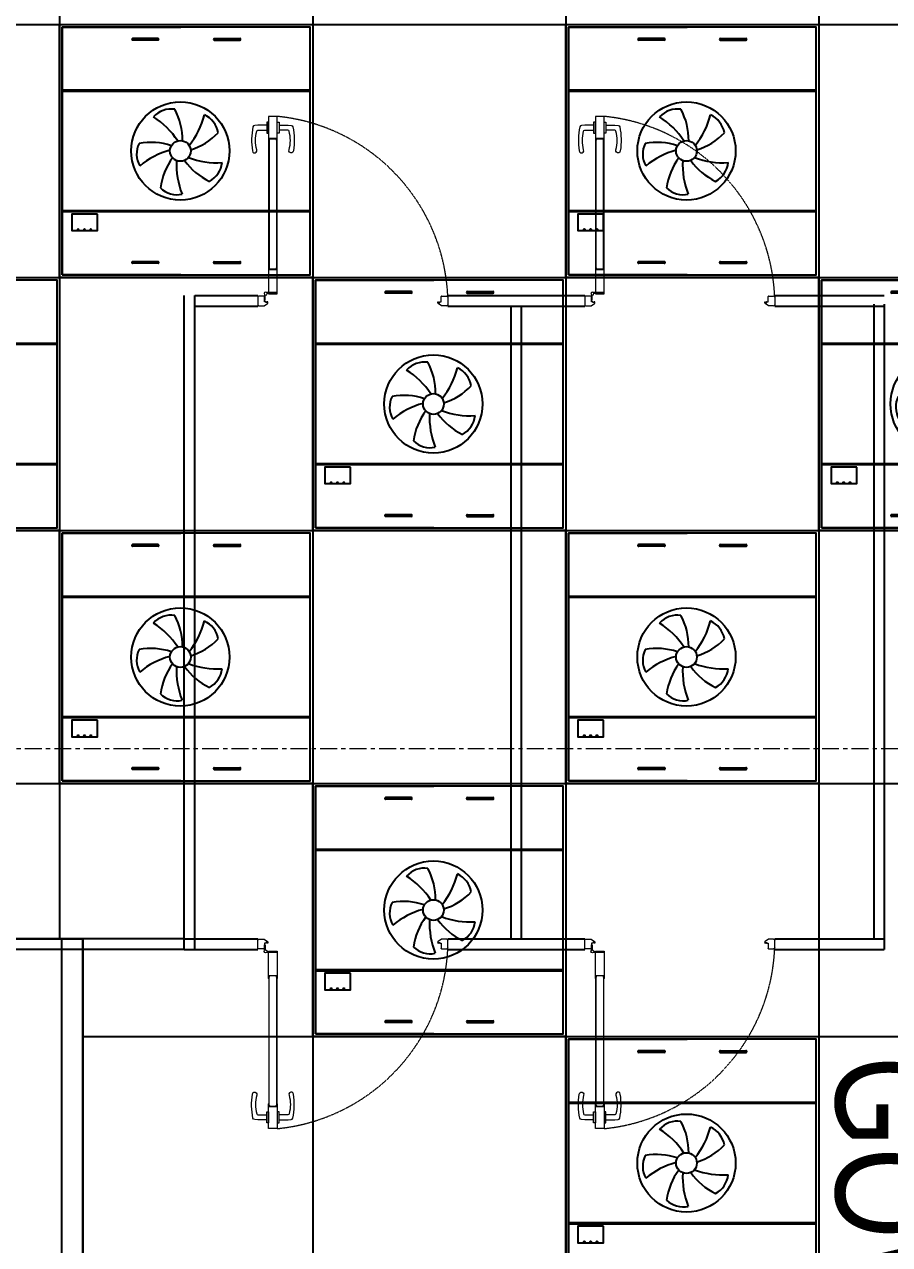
# Model space of a CAD drawing. Extents: x -15449 to 597104, y -1239737 to 53667.
# Drawn here: x 467237 to 471339, y -134885 to -129099 of the extents above; entities that cross this region are included whole.
import ezdxf

# ---------------------------------------------------------------- set-up
doc = ezdxf.new("R2010")
doc.units = 0
doc.header["$LTSCALE"] = 8
doc.linetypes.add('IDA - Grid Line', pattern=[3500, 2000, -500, 500, -500])
doc.linetypes.add('TCP2-C-L30-E-SWG-EQ$0$TCP2-C-L30-E-SWG-EQ$0$HIDDEN', pattern=[0.3, 0.2, -0.1])
doc.layers.get('0').update_dxf_attribs({"color": 1, "linetype": 'CONTINUOUS'})
for name, color, linetype in [('000_CTCI_CSA', 7, 'CONTINUOUS'), ('AC-DD', 3, 'CONTINUOUS'), ('Ceiling FL+3000', 6, 'CONTINUOUS')]:
    doc.layers.add(name, color=color, linetype=linetype)
doc.layers.add('A-_ANOTGRID_E', color=7, linetype='CONTINUOUS', lineweight=9)
doc.layers.add('Block - Cargo Lift_dwg', color=7, linetype='CONTINUOUS', lineweight=9, true_color=0x767676)
doc.styles.add('Site Area', font='arial.ttf', dxfattribs={"width": 0.8})

# ---------------------------------------------------------------- blocks, each defined once
blk = doc.blocks.new('column grid')
at = {"layer": 'A-_ANOTGRID_E', "color": 8, "linetype": 'IDA - Grid Line', "ltscale": 0.005, "true_color": 0x808080}
blk.add_line((29680.4, -83238.8, 0), (-104784.6, -83238.8, 0), dxfattribs=at)
blk = doc.blocks.new('CTCI_Building Footprint and Grid')
at = {"color": 252}
blk.add_blockref('column grid', (1987651, -866033, 0), dxfattribs=at)
blk = doc.blocks.new('188K-SM-03-F10-ARCH-PA-Y2257103$0$AP5A-SM-03-F20-ARCH-PA-Y2230801+Y2230803$0$把手GMT水平鎖')
blk.add_lwpolyline([(24.5, 8), (-24.5, 8), (-24.5, 0), (24.5, 0)], close=True)
blk.add_lwpolyline([(-11, 0), (-11, -40), (-10.4, -53.9, 0.327495), (-3.6, -61.8, 0.089847), (103.8, -64, 1.144881), (99.4, -44.7, -0.137079), (16.2, -44.7, -0.349357), (11, -39.6), (11, 0)], format="xyb")
blk = doc.blocks.new('FFU-2000')
at = {"layer": 'AC-DD', "color": 6}
for p, q in [((0, 1175), (562.5, 1175)), ((0, 0), (0, 1175)), ((454.1, 1120.5), (333.4, 1120.5)), ((454.1, 1112.7), (333.4, 1112.7)), ((720.9, 1120.5), (841.6, 1120.5)), ((720.9, 1112.7), (841.6, 1112.7)), ((1175, 875), (0, 875)), ((1175, 870.1), (0, 870.1)), ((0, 305.1), (1175, 305.1)), ((0, 300), (1175, 300)), ((454.1, 62.3), (333.4, 62.3)), ((720.9, 62.3), (841.6, 62.3)), ((562.5, 0), (0, 0)), ((454.1, 54.5), (333.4, 54.5)), ((720.9, 54.5), (841.6, 54.5))]:
    blk.add_line(p, q, dxfattribs=at)
for points in [[(-12.5, 1187.5), (1187.5, 1187.5), (1187.5, -12.5), (-12.5, -12.5)], [(0, 0), (1175, 0), (1175, 1175), (0, 1175)], [(167, 287.8), (45.3, 287.8), (45.3, 209.7), (167, 209.7)]]:
    blk.add_lwpolyline(points, close=True, dxfattribs=at)
for centre, radius in [((559.9, 587.5), 232.8), ((559.9, 587.5), 49.2), ((75.2, 214.4), 2.87), ((105.2, 214.4), 2.87), ((135.2, 214.4), 2.87)]:
    blk.add_circle(centre, radius, dxfattribs=at)
for centre, radius, start, end in [((333.4, 1116.6), 3.92, 90, 270), ((454.1, 1116.6), 3.92, 270, 90), ((720.9, 1116.6), 3.92, 90, 270), ((841.6, 1116.6), 3.92, 270, 90), ((517.6, 671), 115.2, 82.07057, 137.70558), ((255.5, 637.4), 314.8, 359.67019, 27.96819), ((311.4, 849.2), 373.4, 320.94989, 345.9361), ((626.2, 653.5), 115.2, 10.07057, 65.70558), ((234.2, 432), 373.4, 32.94989, 57.9361), ((513.3, 892.5), 314.8, 287.67019, 315.96819), ((467.5, 573.1), 115.2, 154.07057, 209.70558), ((418.4, 313.4), 314.8, 71.67019, 99.96819), ((607.1, 229.7), 373.4, 104.94989, 129.9361), ((776.9, 368.2), 314.8, 143.67019, 171.96819), ((914.8, 521.8), 373.4, 176.94989, 201.9361), ((835.5, 726.1), 314.8, 215.67019, 243.96819), ((732.1, 904.7), 373.4, 248.94989, 273.9361), ((643.2, 544.8), 115.2, 298.07057, 353.70558), ((545.1, 495.1), 115.2, 226.07057, 281.70558), ((333.4, 58.4), 3.92, 90, 270), ((454.1, 58.4), 3.92, 270, 90), ((720.9, 58.4), 3.92, 90, 270), ((841.6, 58.4), 3.92, 270, 90)]:
    blk.add_arc(centre, radius, start, end, dxfattribs=at)

msp = doc.modelspace()

# ---------------------------------------------------------------- linework, layer by layer
at = {"layer": 'Block - Cargo Lift_dwg'}
for p, q in [((468435.8453, -129535.3554, 0), (468394.1062, -129535.3554, 0)), ((468394.1062, -129535.3554, 0), (468394.1062, -129640.7467, 0)), ((468435.8453, -129640.7467, 0), (468435.8453, -129535.3554, 0)), ((469985.8453, -129535.3554, 0), (469944.1062, -129535.3554, 0)), ((469944.1062, -129535.3554, 0), (469944.1062, -129640.7467, 0)), ((469985.8453, -129640.7467, 0), (469985.8453, -129535.3554, 0)), ((468394.1062, -129640.7467, 0), (468435.8453, -129640.7467, 0)), ((468394.7323, -129640.0162, 0), (468394.7323, -129652.851, 0)), ((468394.7921, -129653.0351, 0), (468395.6269, -129654.183, 0)), ((468434.9062, -129639.7032, 0), (468395.0453, -129639.7032, 0)), ((468395.7757, -129642.938, 0), (468395.7757, -129641.2684, 0)), ((468395.7757, -129652.0162, 0), (468395.7757, -129644.6075, 0)), ((468396.0888, -129640.9554, 0), (468414.6627, -129640.9554, 0)), ((468400.6801, -129643.251, 0), (468396.0888, -129643.251, 0)), ((468396.0888, -129644.2945, 0), (468400.6801, -129644.2945, 0)), ((468396.1931, -130256.1659, 0), (468396.1931, -129644.2945, 0)), ((468396.1931, -129644.2945, 0), (468396.8192, -129644.2945, 0)), ((468396.1931, -129653.9988, 0), (468396.1931, -129652.4336, 0)), ((468396.8192, -129644.2945, 0), (468396.8192, -130256.1659, 0)), ((468400.9931, -129643.9815, 0), (468400.9931, -129643.5641, 0)), ((468414.6627, -129640.9554, 0), (468414.9757, -129640.6423, 0)), ((468414.9757, -129640.6423, 0), (468415.2888, -129640.9554, 0)), ((468415.2888, -129640.9554, 0), (468433.8627, -129640.9554, 0)), ((468428.9584, -129643.5641, 0), (468428.9584, -129643.9815, 0)), ((468433.8627, -129643.251, 0), (468429.2714, -129643.251, 0)), ((468429.2714, -129644.2945, 0), (468433.8627, -129644.2945, 0)), ((468433.1323, -130256.1659, 0), (468433.1323, -129644.2945, 0)), ((468433.1323, -129644.2945, 0), (468433.7584, -129644.2945, 0)), ((468433.7584, -129644.2945, 0), (468433.7584, -130256.1659, 0)), ((468433.7584, -129652.4336, 0), (468433.7584, -129653.9988, 0)), ((468434.1757, -129641.2684, 0), (468434.1757, -129642.938, 0)), ((468434.1757, -129644.6075, 0), (468434.1757, -129652.0162, 0)), ((468434.3246, -129654.183, 0), (468435.1593, -129653.0351, 0)), ((468435.2192, -129652.851, 0), (468435.2192, -129640.0162, 0)), ((469944.1062, -129640.7467, 0), (469985.8453, -129640.7467, 0)), ((469944.7323, -129640.0162, 0), (469944.7323, -129652.851, 0)), ((469944.7921, -129653.0351, 0), (469945.6269, -129654.183, 0)), ((469984.9062, -129639.7032, 0), (469945.0453, -129639.7032, 0)), ((469945.7757, -129642.938, 0), (469945.7757, -129641.2684, 0)), ((469945.7757, -129652.0162, 0), (469945.7757, -129644.6075, 0)), ((469946.0888, -129640.9554, 0), (469964.6627, -129640.9554, 0)), ((469950.6801, -129643.251, 0), (469946.0888, -129643.251, 0)), ((469946.0888, -129644.2945, 0), (469950.6801, -129644.2945, 0)), ((469946.1931, -130256.1659, 0), (469946.1931, -129644.2945, 0)), ((469946.1931, -129644.2945, 0), (469946.8192, -129644.2945, 0)), ((469946.1931, -129653.9988, 0), (469946.1931, -129652.4336, 0)), ((469946.8192, -129644.2945, 0), (469946.8192, -130256.1659, 0)), ((469950.9931, -129643.9815, 0), (469950.9931, -129643.5641, 0)), ((469964.6627, -129640.9554, 0), (469964.9757, -129640.6423, 0)), ((469964.9757, -129640.6423, 0), (469965.2888, -129640.9554, 0)), ((469965.2888, -129640.9554, 0), (469983.8627, -129640.9554, 0)), ((469978.9584, -129643.5641, 0), (469978.9584, -129643.9815, 0)), ((469983.8627, -129643.251, 0), (469979.2714, -129643.251, 0)), ((469979.2714, -129644.2945, 0), (469983.8627, -129644.2945, 0)), ((469983.1323, -130256.1659, 0), (469983.1323, -129644.2945, 0)), ((469983.1323, -129644.2945, 0), (469983.7584, -129644.2945, 0)), ((469983.7584, -129644.2945, 0), (469983.7584, -130256.1659, 0)), ((469983.7584, -129652.4336, 0), (469983.7584, -129653.9988, 0)), ((469984.1757, -129641.2684, 0), (469984.1757, -129642.938, 0)), ((469984.1757, -129644.6075, 0), (469984.1757, -129652.0162, 0)), ((469984.3246, -129654.183, 0), (469985.1593, -129653.0351, 0)), ((469985.2192, -129652.851, 0), (469985.2192, -129640.0162, 0)), ((468435.8453, -130259.7137, 0), (468394.1062, -130259.7137, 0)), ((468394.1062, -130259.7137, 0), (468394.1062, -130376.0181, 0)), ((468396.8192, -130256.1659, 0), (468396.1931, -130256.1659, 0)), ((468433.7584, -130256.1659, 0), (468433.1323, -130256.1659, 0)), ((468435.8453, -130376.0181, 0), (468435.8453, -130259.7137, 0)), ((469985.8453, -130259.7137, 0), (469944.1062, -130259.7137, 0)), ((469944.1062, -130259.7137, 0), (469944.1062, -130376.0181, 0)), ((469946.8192, -130256.1659, 0), (469946.1931, -130256.1659, 0)), ((469983.7584, -130256.1659, 0), (469983.1323, -130256.1659, 0)), ((469985.8453, -130376.0181, 0), (469985.8453, -130259.7137, 0)), ((468344.1633, -130392.5728, 0), (468344.1633, -130428.138, 0)), ((468373.9025, -130387.3554, 0), (468349.3807, -130387.3554, 0)), ((468373.4174, -130433.3554, 0), (468389.9198, -130422.5154, 0)), ((468378.0764, -130381.0914, 0), (468375.4677, -130381.0914, 0)), ((468375.4677, -130381.0914, 0), (468375.4677, -130406.2218, 0)), ((468375.4677, -130414.5728, 0), (468375.4677, -130388.9206, 0)), ((468375.4677, -130406.2218, 0), (468378.0764, -130406.2218, 0)), ((468383.6068, -130414.5728, 0), (468375.4677, -130414.5728, 0)), ((468378.0764, -130406.2218, 0), (468378.0764, -130381.0914, 0)), ((468381.9372, -130417.5988, 0), (468381.9372, -130415.6162, 0)), ((468381.9372, -130415.6162, 0), (468383.6068, -130415.6162, 0)), ((468389.8677, -130417.5988, 0), (468381.9372, -130417.5988, 0)), ((468432.7149, -130370.8007, 0), (468385.7584, -130370.8007, 0)), ((468385.7584, -130370.8007, 0), (468385.7584, -130373.4094, 0)), ((468385.7584, -130373.4094, 0), (468432.7149, -130373.4094, 0)), ((468390.5981, -130414.5728, 0), (468388.1981, -130414.5728, 0)), ((468388.1981, -130415.6162, 0), (468389.8677, -130415.6162, 0)), ((468389.8677, -130415.6162, 0), (468389.8677, -130417.5988, 0)), ((468391.1198, -130420.051, 0), (468391.1198, -130415.0945, 0)), ((468394.1062, -130376.0181, 0), (468435.8453, -130376.0181, 0)), ((468432.7149, -130373.4094, 0), (468432.7149, -130370.8007, 0)), ((469197.2068, -130420.051, 0), (469197.2068, -130415.0945, 0)), ((469197.7285, -130414.5728, 0), (469200.1285, -130414.5728, 0)), ((469214.9093, -130433.3554, 0), (469198.4068, -130422.5154, 0)), ((469198.459, -130415.6162, 0), (469198.459, -130417.5988, 0)), ((469200.1285, -130415.6162, 0), (469198.459, -130415.6162, 0)), ((469198.459, -130417.5988, 0), (469206.3894, -130417.5988, 0)), ((469204.7198, -130414.5728, 0), (469212.859, -130414.5728, 0)), ((469206.3894, -130415.6162, 0), (469204.7198, -130415.6162, 0)), ((469206.3894, -130417.5988, 0), (469206.3894, -130415.6162, 0)), ((469212.859, -130414.5728, 0), (469212.859, -130388.9206, 0)), ((469214.4242, -130387.3554, 0), (469238.9459, -130387.3554, 0)), ((469244.1633, -130392.5728, 0), (469244.1633, -130428.138, 0)), ((469894.1633, -130392.5728, 0), (469894.1633, -130428.138, 0)), ((469923.9025, -130387.3554, 0), (469899.3807, -130387.3554, 0)), ((469923.4174, -130433.3554, 0), (469939.9198, -130422.5154, 0)), ((469928.0764, -130381.0914, 0), (469925.4677, -130381.0914, 0)), ((469925.4677, -130381.0914, 0), (469925.4677, -130406.2218, 0)), ((469925.4677, -130414.5728, 0), (469925.4677, -130388.9206, 0)), ((469925.4677, -130406.2218, 0), (469928.0764, -130406.2218, 0)), ((469933.6068, -130414.5728, 0), (469925.4677, -130414.5728, 0)), ((469928.0764, -130406.2218, 0), (469928.0764, -130381.0914, 0)), ((469931.9372, -130417.5988, 0), (469931.9372, -130415.6162, 0)), ((469931.9372, -130415.6162, 0), (469933.6068, -130415.6162, 0)), ((469939.8677, -130417.5988, 0), (469931.9372, -130417.5988, 0)), ((469982.7149, -130370.8007, 0), (469935.7584, -130370.8007, 0)), ((469935.7584, -130370.8007, 0), (469935.7584, -130373.4094, 0)), ((469935.7584, -130373.4094, 0), (469982.7149, -130373.4094, 0)), ((469940.5981, -130414.5728, 0), (469938.1981, -130414.5728, 0)), ((469938.1981, -130415.6162, 0), (469939.8677, -130415.6162, 0)), ((469939.8677, -130415.6162, 0), (469939.8677, -130417.5988, 0)), ((469941.1198, -130420.051, 0), (469941.1198, -130415.0945, 0)), ((469944.1062, -130376.0181, 0), (469985.8453, -130376.0181, 0)), ((469982.7149, -130373.4094, 0), (469982.7149, -130370.8007, 0)), ((470747.2068, -130420.051, 0), (470747.2068, -130415.0945, 0)), ((470747.7285, -130414.5728, 0), (470750.1285, -130414.5728, 0)), ((470764.9093, -130433.3554, 0), (470748.4068, -130422.5154, 0)), ((470748.459, -130415.6162, 0), (470748.459, -130417.5988, 0)), ((470750.1285, -130415.6162, 0), (470748.459, -130415.6162, 0)), ((470748.459, -130417.5988, 0), (470756.3894, -130417.5988, 0)), ((470754.7198, -130414.5728, 0), (470762.859, -130414.5728, 0)), ((470756.3894, -130415.6162, 0), (470754.7198, -130415.6162, 0)), ((470756.3894, -130417.5988, 0), (470756.3894, -130415.6162, 0)), ((470762.859, -130414.5728, 0), (470762.859, -130388.9206, 0)), ((470764.4242, -130387.3554, 0), (470788.9459, -130387.3554, 0)), ((470794.1633, -130392.5728, 0), (470794.1633, -130428.138, 0)), ((468349.3807, -130433.3554, 0), (468373.4174, -130433.3554, 0)), ((469238.9459, -130433.3554, 0), (469214.9093, -130433.3554, 0)), ((469899.3807, -130433.3554, 0), (469923.4174, -130433.3554, 0)), ((470788.9459, -130433.3554, 0), (470764.9093, -130433.3554, 0)), ((468344.1633, -133478.138, 0), (468344.1633, -133442.5728, 0)), ((468349.3807, -133437.3554, 0), (468373.4174, -133437.3554, 0)), ((468373.9025, -133483.3554, 0), (468349.3807, -133483.3554, 0)), ((468373.4174, -133437.3554, 0), (468389.9198, -133448.1953, 0)), ((468383.6068, -133456.138, 0), (468375.4677, -133456.138, 0)), ((468375.4677, -133456.138, 0), (468375.4677, -133481.7901, 0)), ((468375.4677, -133489.6194, 0), (468375.4677, -133464.4889, 0)), ((468375.4677, -133464.4889, 0), (468378.0764, -133464.4889, 0)), ((468378.0764, -133489.6194, 0), (468375.4677, -133489.6194, 0)), ((468378.0764, -133464.4889, 0), (468378.0764, -133489.6194, 0)), ((468389.8677, -133453.1119, 0), (468381.9372, -133453.1119, 0)), ((468381.9372, -133453.1119, 0), (468381.9372, -133455.0945, 0)), ((468381.9372, -133455.0945, 0), (468383.6068, -133455.0945, 0)), ((468388.1981, -133455.0945, 0), (468389.8677, -133455.0945, 0)), ((468390.5981, -133456.138, 0), (468388.1981, -133456.138, 0)), ((468389.8677, -133455.0945, 0), (468389.8677, -133453.1119, 0)), ((468391.1198, -133450.6597, 0), (468391.1198, -133455.6162, 0)), ((469197.2068, -133450.6597, 0), (469197.2068, -133455.6162, 0)), ((469197.7285, -133456.138, 0), (469200.1285, -133456.138, 0)), ((469214.9093, -133437.3554, 0), (469198.4068, -133448.1953, 0)), ((469198.459, -133453.1119, 0), (469206.3894, -133453.1119, 0)), ((469198.459, -133455.0945, 0), (469198.459, -133453.1119, 0)), ((469200.1285, -133455.0945, 0), (469198.459, -133455.0945, 0)), ((469206.3894, -133455.0945, 0), (469204.7198, -133455.0945, 0)), ((469204.7198, -133456.138, 0), (469212.859, -133456.138, 0)), ((469206.3894, -133453.1119, 0), (469206.3894, -133455.0945, 0)), ((469212.859, -133456.138, 0), (469212.859, -133481.7901, 0)), ((469214.4242, -133483.3554, 0), (469238.9459, -133483.3554, 0)), ((469238.9459, -133437.3554, 0), (469214.9093, -133437.3554, 0)), ((469244.1633, -133478.138, 0), (469244.1633, -133442.5728, 0)), ((469894.1633, -133478.138, 0), (469894.1633, -133442.5728, 0)), ((469899.3807, -133437.3554, 0), (469923.4174, -133437.3554, 0)), ((469923.9025, -133483.3554, 0), (469899.3807, -133483.3554, 0)), ((469923.4174, -133437.3554, 0), (469939.9198, -133448.1953, 0)), ((469933.6068, -133456.138, 0), (469925.4677, -133456.138, 0)), ((469925.4677, -133456.138, 0), (469925.4677, -133481.7901, 0)), ((469925.4677, -133489.6194, 0), (469925.4677, -133464.4889, 0)), ((469925.4677, -133464.4889, 0), (469928.0764, -133464.4889, 0)), ((469928.0764, -133489.6194, 0), (469925.4677, -133489.6194, 0)), ((469928.0764, -133464.4889, 0), (469928.0764, -133489.6194, 0)), ((469939.8677, -133453.1119, 0), (469931.9372, -133453.1119, 0)), ((469931.9372, -133453.1119, 0), (469931.9372, -133455.0945, 0)), ((469931.9372, -133455.0945, 0), (469933.6068, -133455.0945, 0)), ((469938.1981, -133455.0945, 0), (469939.8677, -133455.0945, 0)), ((469940.5981, -133456.138, 0), (469938.1981, -133456.138, 0)), ((469939.8677, -133455.0945, 0), (469939.8677, -133453.1119, 0)), ((469941.1198, -133450.6597, 0), (469941.1198, -133455.6162, 0)), ((470747.2068, -133450.6597, 0), (470747.2068, -133455.6162, 0)), ((470747.7285, -133456.138, 0), (470750.1285, -133456.138, 0)), ((470764.9093, -133437.3554, 0), (470748.4068, -133448.1953, 0)), ((470748.459, -133453.1119, 0), (470756.3894, -133453.1119, 0)), ((470748.459, -133455.0945, 0), (470748.459, -133453.1119, 0)), ((470750.1285, -133455.0945, 0), (470748.459, -133455.0945, 0)), ((470756.3894, -133455.0945, 0), (470754.7198, -133455.0945, 0)), ((470754.7198, -133456.138, 0), (470762.859, -133456.138, 0)), ((470756.3894, -133453.1119, 0), (470756.3894, -133455.0945, 0)), ((470762.859, -133456.138, 0), (470762.859, -133481.7901, 0)), ((470764.4242, -133483.3554, 0), (470788.9459, -133483.3554, 0)), ((470788.9459, -133437.3554, 0), (470764.9093, -133437.3554, 0)), ((470794.1633, -133478.138, 0), (470794.1633, -133442.5728, 0)), ((468385.7584, -133499.91, 0), (468385.7584, -133497.3014, 0)), ((468385.7584, -133497.3014, 0), (468432.7149, -133497.3014, 0)), ((468432.7149, -133499.91, 0), (468385.7584, -133499.91, 0)), ((468394.1062, -133610.997, 0), (468394.1062, -133494.6927, 0)), ((468394.1062, -133494.6927, 0), (468435.8453, -133494.6927, 0)), ((468432.7149, -133497.3014, 0), (468432.7149, -133499.91, 0)), ((468435.8453, -133494.6927, 0), (468435.8453, -133610.997, 0)), ((469935.7584, -133499.91, 0), (469935.7584, -133497.3014, 0)), ((469935.7584, -133497.3014, 0), (469982.7149, -133497.3014, 0)), ((469982.7149, -133499.91, 0), (469935.7584, -133499.91, 0)), ((469944.1062, -133610.997, 0), (469944.1062, -133494.6927, 0)), ((469944.1062, -133494.6927, 0), (469985.8453, -133494.6927, 0)), ((469982.7149, -133497.3014, 0), (469982.7149, -133499.91, 0)), ((469985.8453, -133494.6927, 0), (469985.8453, -133610.997, 0)), ((468435.8453, -133610.997, 0), (468394.1062, -133610.997, 0)), ((468396.8192, -133614.5448, 0), (468396.1931, -133614.5448, 0)), ((468396.1931, -133614.5448, 0), (468396.1931, -134226.4162, 0)), ((468396.8192, -134226.4162, 0), (468396.8192, -133614.5448, 0)), ((468433.7584, -133614.5448, 0), (468433.1323, -133614.5448, 0)), ((468433.1323, -133614.5448, 0), (468433.1323, -134226.4162, 0)), ((468433.7584, -134226.4162, 0), (468433.7584, -133614.5448, 0)), ((469985.8453, -133610.997, 0), (469944.1062, -133610.997, 0)), ((469946.8192, -133614.5448, 0), (469946.1931, -133614.5448, 0)), ((469946.1931, -133614.5448, 0), (469946.1931, -134226.4162, 0)), ((469946.8192, -134226.4162, 0), (469946.8192, -133614.5448, 0)), ((469983.7584, -133614.5448, 0), (469983.1323, -133614.5448, 0)), ((469983.1323, -133614.5448, 0), (469983.1323, -134226.4162, 0)), ((469983.7584, -134226.4162, 0), (469983.7584, -133614.5448, 0)), ((468394.1062, -134335.3554, 0), (468394.1062, -134229.9641, 0)), ((468394.1062, -134229.9641, 0), (468435.8453, -134229.9641, 0)), ((468394.7323, -134230.6945, 0), (468394.7323, -134217.8597, 0)), ((468394.7921, -134217.6756, 0), (468395.6269, -134216.5278, 0)), ((468434.9062, -134231.0075, 0), (468395.0453, -134231.0075, 0)), ((468395.7757, -134218.6945, 0), (468395.7757, -134226.1032, 0)), ((468395.7757, -134227.7728, 0), (468395.7757, -134229.4423, 0)), ((468396.0888, -134226.4162, 0), (468400.6801, -134226.4162, 0)), ((468400.6801, -134227.4597, 0), (468396.0888, -134227.4597, 0)), ((468396.0888, -134229.7554, 0), (468414.6627, -134229.7554, 0)), ((468396.1931, -134216.7119, 0), (468396.1931, -134218.2771, 0)), ((468396.1931, -134226.4162, 0), (468396.8192, -134226.4162, 0)), ((468400.9931, -134226.7293, 0), (468400.9931, -134227.1467, 0)), ((468414.6627, -134229.7554, 0), (468414.9757, -134230.0684, 0)), ((468414.9757, -134230.0684, 0), (468415.2888, -134229.7554, 0)), ((468415.2888, -134229.7554, 0), (468433.8627, -134229.7554, 0)), ((468428.9584, -134227.1467, 0), (468428.9584, -134226.7293, 0)), ((468429.2714, -134226.4162, 0), (468433.8627, -134226.4162, 0)), ((468433.8627, -134227.4597, 0), (468429.2714, -134227.4597, 0)), ((468433.1323, -134226.4162, 0), (468433.7584, -134226.4162, 0)), ((468433.7584, -134218.2771, 0), (468433.7584, -134216.7119, 0)), ((468434.1757, -134226.1032, 0), (468434.1757, -134218.6945, 0)), ((468434.1757, -134229.4423, 0), (468434.1757, -134227.7728, 0)), ((468434.3246, -134216.5278, 0), (468435.1593, -134217.6756, 0)), ((468435.2192, -134217.8597, 0), (468435.2192, -134230.6945, 0)), ((468435.8453, -134229.9641, 0), (468435.8453, -134335.3554, 0)), ((469944.1062, -134335.3554, 0), (469944.1062, -134229.9641, 0)), ((469944.1062, -134229.9641, 0), (469985.8453, -134229.9641, 0)), ((469944.7323, -134230.6945, 0), (469944.7323, -134217.8597, 0)), ((469944.7921, -134217.6756, 0), (469945.6269, -134216.5278, 0)), ((469984.9062, -134231.0075, 0), (469945.0453, -134231.0075, 0)), ((469945.7757, -134218.6945, 0), (469945.7757, -134226.1032, 0)), ((469945.7757, -134227.7728, 0), (469945.7757, -134229.4423, 0)), ((469946.0888, -134226.4162, 0), (469950.6801, -134226.4162, 0)), ((469950.6801, -134227.4597, 0), (469946.0888, -134227.4597, 0)), ((469946.0888, -134229.7554, 0), (469964.6627, -134229.7554, 0)), ((469946.1931, -134216.7119, 0), (469946.1931, -134218.2771, 0)), ((469946.1931, -134226.4162, 0), (469946.8192, -134226.4162, 0)), ((469950.9931, -134226.7293, 0), (469950.9931, -134227.1467, 0)), ((469964.6627, -134229.7554, 0), (469964.9757, -134230.0684, 0)), ((469964.9757, -134230.0684, 0), (469965.2888, -134229.7554, 0)), ((469965.2888, -134229.7554, 0), (469983.8627, -134229.7554, 0)), ((469978.9584, -134227.1467, 0), (469978.9584, -134226.7293, 0)), ((469979.2714, -134226.4162, 0), (469983.8627, -134226.4162, 0)), ((469983.8627, -134227.4597, 0), (469979.2714, -134227.4597, 0)), ((469983.1323, -134226.4162, 0), (469983.7584, -134226.4162, 0)), ((469983.7584, -134218.2771, 0), (469983.7584, -134216.7119, 0)), ((469984.1757, -134226.1032, 0), (469984.1757, -134218.6945, 0)), ((469984.1757, -134229.4423, 0), (469984.1757, -134227.7728, 0)), ((469984.3246, -134216.5278, 0), (469985.1593, -134217.6756, 0)), ((469985.2192, -134217.8597, 0), (469985.2192, -134230.6945, 0)), ((469985.8453, -134229.9641, 0), (469985.8453, -134335.3554, 0)), ((468435.8453, -134335.3554, 0), (468394.1062, -134335.3554, 0)), ((469985.8453, -134335.3554, 0), (469944.1062, -134335.3554, 0))]:
    msp.add_line(p, q, dxfattribs=at)
at = {"layer": 'Block - Cargo Lift_dwg', "lineweight": -3}
for p, q in [((467994.1646, -133485.3074, 0), (467994.1633, -130385.3554, 0)), ((468044.0495, -130385.3554, 0), (468344.1633, -130385.3554, 0)), ((468044.1646, -133485.3073, 0), (468044.1633, -130385.3553, 0)), ((469244.1633, -130385.3554, 0), (469894.1633, -130385.3554, 0)), ((470794.1633, -130385.3554, 0), (471314.1147, -130385.3554, 0)), ((471264.1147, -130425.6612, 0), (471264.1147, -133436.7754, 0)), ((471314.1147, -130425.6612, 0), (471314.1147, -133435.3554, 0)), ((468044.0495, -130435.3554, 0), (468344.1633, -130435.3554, 0)), ((469244.1633, -130435.3554, 0), (469894.1633, -130435.3554, 0)), ((469544.1633, -133435.3554, 0), (469544.1633, -130435.3554, 0)), ((469594.1633, -133435.3554, 0), (469594.1633, -130435.3554, 0)), ((470794.1633, -130435.3554, 0), (471314.1147, -130435.3554, 0)), ((471314.1147, -131635.3554, 0), (471314.1147, -133485.3554, 0)), ((467994.1646, -133435.3074, 0), (464463.6667, -133435.3995, 0)), ((467413.5837, -140485.1854, 0), (467413.5804, -133435.2868, 0)), ((467513.5837, -140485.1853, 0), (467513.5804, -133435.2868, 0)), ((467994.1646, -133435.3003, 0), (468344.1633, -133435.3003, 0)), ((469244.1633, -133435.3554, 0), (469894.1633, -133435.3554, 0)), ((470794.1633, -133435.3554, 0), (471314.1147, -133435.3554, 0)), ((471314.1147, -133435.3554, 0), (471314.1147, -133435.3554, 0)), ((467994.1659, -133485.3074, 0), (464463.668, -133485.3995, 0)), ((467994.1646, -133485.3003, 0), (468344.1633, -133485.3003, 0)), ((469244.1633, -133485.3554, 0), (469894.1633, -133485.3554, 0)), ((470794.1633, -133485.3554, 0), (471314.1147, -133485.3554, 0)), ((471264.1147, -133436.7754, 0), (471264.1953, -133438.1931, 0))]:
    msp.add_line(p, q, dxfattribs=at)
at = {"layer": 'Block - Cargo Lift_dwg', "elevation": 0}
for points in [[(467513.817, -140385.1853), (467513.5837, -140385.1854), (467513.8404, -140435.307), (473463.6699, -140435.3047), (473463.6699, -133985.4987), (479713.53, -133985.4987), (479713.8371, -121485.4155), (464513.6667, -121485.4182), (464519.1323, -133435.3981), (467513.5804, -133435.2868), (467513.817, -140385.1853)], [(468344.1633, -130385.3554), (468344.1633, -130435.3554)], [(469244.1633, -130385.3554), (469244.1633, -130435.3554)], [(469894.1633, -130385.3554), (469894.1633, -130435.3554)], [(470794.1633, -130385.3554), (470794.1633, -130435.3554)], [(468344.1633, -133485.3554), (468344.1633, -133435.3554)], [(469244.1633, -133485.3554), (469244.1633, -133435.3554)], [(469894.1633, -133485.3554), (469894.1633, -133435.3554)], [(470794.1633, -133485.3554), (470794.1633, -133435.3554)]]:
    msp.add_lwpolyline(points, dxfattribs=at)
for points in [[(468414.9757, -130259.8181), (468414.6627, -130259.505), (468396.0888, -130259.505, -0.414213562), (468395.7757, -130259.192), (468395.7757, -130257.5224, -0.414213562), (468396.0888, -130257.2094), (468400.6801, -130257.2094, 0.414213562), (468400.9931, -130256.8963), (468400.9931, -130256.4789, 0.414213562), (468400.6801, -130256.1659), (468396.0888, -130256.1659, -0.414213562), (468395.7757, -130255.8529), (468395.7757, -130248.4442, -0.414213562), (468395.9844, -130248.2355), (468395.9844, -130248.2355, 0.414213562), (468396.1931, -130248.0268), (468396.1931, -130246.4616, 0.726360057), (468395.6269, -130246.2774), (468394.7921, -130247.4253, 0.158506878), (468394.7323, -130247.6094), (468394.7323, -130260.4442, 0.414213562), (468395.0453, -130260.7572), (468434.9062, -130260.7572, 0.414213562), (468435.2192, -130260.4442), (468435.2192, -130247.6094, 0.158506878), (468435.1593, -130247.4253), (468434.3246, -130246.2774, 0.726360057), (468433.7584, -130246.4616), (468433.7584, -130248.0268, 0.414213562), (468433.967, -130248.2355, -0.414213562), (468434.1757, -130248.4442), (468434.1757, -130255.8529, -0.414213562), (468433.8627, -130256.1659), (468429.2714, -130256.1659, 0.414213562), (468428.9584, -130256.4789), (468428.9584, -130256.8963, 0.414213562), (468429.2714, -130257.2094), (468433.8627, -130257.2094, -0.414213562), (468434.1757, -130257.5224), (468434.1757, -130259.192, -0.414213562), (468433.8627, -130259.505), (468415.2888, -130259.505)], [(469964.9757, -130259.8181), (469964.6627, -130259.505), (469946.0888, -130259.505, -0.414213562), (469945.7757, -130259.192), (469945.7757, -130257.5224, -0.414213562), (469946.0888, -130257.2094), (469950.6801, -130257.2094, 0.414213562), (469950.9931, -130256.8963), (469950.9931, -130256.4789, 0.414213562), (469950.6801, -130256.1659), (469946.0888, -130256.1659, -0.414213562), (469945.7757, -130255.8529), (469945.7757, -130248.4442, -0.414213562), (469945.9844, -130248.2355), (469945.9844, -130248.2355, 0.414213562), (469946.1931, -130248.0268), (469946.1931, -130246.4616, 0.726360057), (469945.6269, -130246.2774), (469944.7921, -130247.4253, 0.158506878), (469944.7323, -130247.6094), (469944.7323, -130260.4442, 0.414213562), (469945.0453, -130260.7572), (469984.9062, -130260.7572, 0.414213562), (469985.2192, -130260.4442), (469985.2192, -130247.6094, 0.158506878), (469985.1593, -130247.4253), (469984.3246, -130246.2774, 0.726360057), (469983.7584, -130246.4616), (469983.7584, -130248.0268, 0.414213562), (469983.967, -130248.2355, -0.414213562), (469984.1757, -130248.4442), (469984.1757, -130255.8529, -0.414213562), (469983.8627, -130256.1659), (469979.2714, -130256.1659, 0.414213562), (469978.9584, -130256.4789), (469978.9584, -130256.8963, 0.414213562), (469979.2714, -130257.2094), (469983.8627, -130257.2094, -0.414213562), (469984.1757, -130257.5224), (469984.1757, -130259.192, -0.414213562), (469983.8627, -130259.505), (469965.2888, -130259.505)], [(468414.9757, -133610.8927), (468414.6627, -133611.2057), (468396.0888, -133611.2057, 0.414213562), (468395.7757, -133611.5187), (468395.7757, -133613.1883, 0.414213562), (468396.0888, -133613.5014), (468400.6801, -133613.5014, -0.414213562), (468400.9931, -133613.8144), (468400.9931, -133614.2318, -0.414213562), (468400.6801, -133614.5448), (468396.0888, -133614.5448, 0.414213562), (468395.7757, -133614.8579), (468395.7757, -133622.2666, 0.414213562), (468395.9844, -133622.4753), (468395.9844, -133622.4753, -0.414213562), (468396.1931, -133622.684), (468396.1931, -133624.2492, -0.726360057), (468395.6269, -133624.4333), (468394.7921, -133623.2855, -0.158506878), (468394.7323, -133623.1014), (468394.7323, -133610.2666, -0.414213562), (468395.0453, -133609.9535), (468434.9062, -133609.9535, -0.414213562), (468435.2192, -133610.2666), (468435.2192, -133623.1014, -0.158506878), (468435.1593, -133623.2855), (468434.3246, -133624.4333, -0.726360057), (468433.7584, -133624.2492), (468433.7584, -133622.684, -0.414213562), (468433.967, -133622.4753, 0.414213562), (468434.1757, -133622.2666), (468434.1757, -133614.8579, 0.414213562), (468433.8627, -133614.5448), (468429.2714, -133614.5448, -0.414213562), (468428.9584, -133614.2318), (468428.9584, -133613.8144, -0.414213562), (468429.2714, -133613.5014), (468433.8627, -133613.5014, 0.414213562), (468434.1757, -133613.1883), (468434.1757, -133611.5187, 0.414213562), (468433.8627, -133611.2057), (468415.2888, -133611.2057)], [(469964.9757, -133610.8927), (469964.6627, -133611.2057), (469946.0888, -133611.2057, 0.414213562), (469945.7757, -133611.5187), (469945.7757, -133613.1883, 0.414213562), (469946.0888, -133613.5014), (469950.6801, -133613.5014, -0.414213562), (469950.9931, -133613.8144), (469950.9931, -133614.2318, -0.414213562), (469950.6801, -133614.5448), (469946.0888, -133614.5448, 0.414213562), (469945.7757, -133614.8579), (469945.7757, -133622.2666, 0.414213562), (469945.9844, -133622.4753), (469945.9844, -133622.4753, -0.414213562), (469946.1931, -133622.684), (469946.1931, -133624.2492, -0.726360057), (469945.6269, -133624.4333), (469944.7921, -133623.2855, -0.158506878), (469944.7323, -133623.1014), (469944.7323, -133610.2666, -0.414213562), (469945.0453, -133609.9535), (469984.9062, -133609.9535, -0.414213562), (469985.2192, -133610.2666), (469985.2192, -133623.1014, -0.158506878), (469985.1593, -133623.2855), (469984.3246, -133624.4333, -0.726360057), (469983.7584, -133624.2492), (469983.7584, -133622.684, -0.414213562), (469983.967, -133622.4753, 0.414213562), (469984.1757, -133622.2666), (469984.1757, -133614.8579, 0.414213562), (469983.8627, -133614.5448), (469979.2714, -133614.5448, -0.414213562), (469978.9584, -133614.2318), (469978.9584, -133613.8144, -0.414213562), (469979.2714, -133613.5014), (469983.8627, -133613.5014, 0.414213562), (469984.1757, -133613.1883), (469984.1757, -133611.5187, 0.414213562), (469983.8627, -133611.2057), (469965.2888, -133611.2057)]]:
    msp.add_lwpolyline(points, format="xyb", close=True, dxfattribs=at)
at = {"layer": 'Block - Cargo Lift_dwg', "color": 252, "elevation": 0}
msp.add_lwpolyline([(467513.5816, -133435.3112), (467513.8422, -140484.9016), (464463.9273, -140484.9899), (464463.6667, -133435.3995)], close=True, dxfattribs=at)
at = {"layer": 'Block - Cargo Lift_dwg', "linetype": 'TCP2-C-L30-E-SWG-EQ$0$TCP2-C-L30-E-SWG-EQ$0$HIDDEN'}
for centre, start, end in [((468347.3417, -130428.859, 0), 2.77716355, 84.34317285), ((469897.3417, -130428.859, 0), 2.77716355, 84.34317285), ((468347.3417, -133441.8518, 0), 275.65682715, 357.22283645), ((469897.3417, -133441.8518, 0), 275.65682715, 357.22283645)]:
    msp.add_arc(centre, 897.8761, start, end, dxfattribs=at)
at = {"layer": 'Block - Cargo Lift_dwg'}
for centre, radius, start, end in [((468395.0453, -129640.0162, 0), 0.313, 90.00001025, 180.00001025), ((468395.0453, -129652.851, 0), 0.313, 180.00000512, 216.02737916), ((468395.8801, -129653.9988, 0), 0.313, 216.02736458, 359.99999146), ((468396.0888, -129641.2684, 0), 0.313, 90.00001025, 180.00001025), ((468396.0888, -129642.938, 0), 0.313, 179.99998975, 269.99998975), ((468396.0888, -129644.6075, 0), 0.313, 89.99998292, 179.99998292), ((468395.9844, -129652.0162, 0), 0.2087, 180.00001537, 270.00001537), ((468395.9844, -129652.4336, 0), 0.2087, 359.99997439, 89.99997439), ((468400.6801, -129643.5641, 0), 0.313, 0.00001708, 90.00001708), ((468400.6801, -129643.9815, 0), 0.313, 270.00001025, 0.00001025), ((468429.2714, -129643.5641, 0), 0.313, 89.99998634, 179.99998634), ((468429.2714, -129643.9815, 0), 0.313, 179.99998634, 269.99998634), ((468433.967, -129652.4336, 0), 0.2087, 90.00002049, 180.00002049), ((468434.0714, -129653.9988, 0), 0.313, 180.00001025, 323.97263567), ((468433.8627, -129641.2684, 0), 0.313, 359.99998975, 89.99998975), ((468433.8627, -129642.938, 0), 0.313, 270.00001025, 0.00001025), ((468433.8627, -129644.6075, 0), 0.313, 0.00001708, 90.00001708), ((468433.967, -129652.0162, 0), 0.2087, 269.99998463, 359.99998463), ((468434.9062, -129640.0162, 0), 0.313, 359.99998975, 89.99998975), ((468434.9062, -129652.851, 0), 0.313, 323.97262084, 359.99999488), ((469945.0453, -129640.0162, 0), 0.313, 90.00001025, 180.00001025), ((469945.0453, -129652.851, 0), 0.313, 180.00000512, 216.02737916), ((469945.8801, -129653.9988, 0), 0.313, 216.02736458, 359.99999146), ((469946.0888, -129641.2684, 0), 0.313, 90.00001025, 180.00001025), ((469946.0888, -129642.938, 0), 0.313, 179.99998975, 269.99998975), ((469946.0888, -129644.6075, 0), 0.313, 89.99998292, 179.99998292), ((469945.9844, -129652.0162, 0), 0.2087, 180.00001537, 270.00001537), ((469945.9844, -129652.4336, 0), 0.2087, 359.99997439, 89.99997439), ((469950.6801, -129643.5641, 0), 0.313, 0.00001708, 90.00001708), ((469950.6801, -129643.9815, 0), 0.313, 270.00001025, 0.00001025), ((469979.2714, -129643.5641, 0), 0.313, 89.99998634, 179.99998634), ((469979.2714, -129643.9815, 0), 0.313, 179.99998634, 269.99998634), ((469983.967, -129652.4336, 0), 0.2087, 90.00002049, 180.00002049), ((469984.0714, -129653.9988, 0), 0.313, 180.00001025, 323.97263567), ((469983.8627, -129641.2684, 0), 0.313, 359.99998975, 89.99998975), ((469983.8627, -129642.938, 0), 0.313, 270.00001025, 0.00001025), ((469983.8627, -129644.6075, 0), 0.313, 0.00001708, 90.00001708), ((469983.967, -129652.0162, 0), 0.2087, 269.99998463, 359.99998463), ((469984.9062, -129640.0162, 0), 0.313, 359.99998975, 89.99998975), ((469984.9062, -129652.851, 0), 0.313, 323.97262084, 359.99999488), ((468395.0453, -134217.8597, 0), 0.313, 143.97262084, 179.99999488), ((468395.0453, -134230.6945, 0), 0.313, 179.99998975, 269.99998975), ((468395.8801, -134216.7119, 0), 0.313, 0.00000854, 143.97263542), ((468395.9844, -134218.6945, 0), 0.2087, 89.99998463, 179.99998463), ((468396.0888, -134226.1032, 0), 0.313, 180.00001708, 270.00001708), ((468396.0888, -134227.7728, 0), 0.313, 90.00001025, 180.00001025), ((468396.0888, -134229.4423, 0), 0.313, 179.99998975, 269.99998975), ((468395.9844, -134218.2771, 0), 0.2087, 270.00002561, 0.00002561), ((468400.6801, -134226.7293, 0), 0.313, 359.99998975, 89.99998975), ((468400.6801, -134227.1467, 0), 0.313, 269.99998292, 359.99998292), ((468429.2714, -134226.7293, 0), 0.313, 90.00001366, 180.00001366), ((468429.2714, -134227.1467, 0), 0.313, 180.00001366, 270.00001366), ((468434.0714, -134216.7119, 0), 0.313, 36.02736433, 179.99998975), ((468433.967, -134218.2771, 0), 0.2087, 179.99997951, 269.99997951), ((468433.8627, -134226.1032, 0), 0.313, 269.99998292, 359.99998292), ((468433.8627, -134227.7728, 0), 0.313, 359.99998975, 89.99998975), ((468433.8627, -134229.4423, 0), 0.313, 270.00001025, 0.00001025), ((468433.967, -134218.6945, 0), 0.2087, 0.00001537, 90.00001537), ((468434.9062, -134230.6945, 0), 0.313, 270.00001025, 0.00001025), ((468434.9062, -134217.8597, 0), 0.313, 0.00000512, 36.02737916), ((469945.0453, -134217.8597, 0), 0.313, 143.97262084, 179.99999488), ((469945.0453, -134230.6945, 0), 0.313, 179.99998975, 269.99998975), ((469945.8801, -134216.7119, 0), 0.313, 0.00000854, 143.97263542), ((469945.9844, -134218.6945, 0), 0.2087, 89.99998463, 179.99998463), ((469946.0888, -134226.1032, 0), 0.313, 180.00001708, 270.00001708), ((469946.0888, -134227.7728, 0), 0.313, 90.00001025, 180.00001025), ((469946.0888, -134229.4423, 0), 0.313, 179.99998975, 269.99998975), ((469945.9844, -134218.2771, 0), 0.2087, 270.00002561, 0.00002561), ((469950.6801, -134226.7293, 0), 0.313, 359.99998975, 89.99998975), ((469950.6801, -134227.1467, 0), 0.313, 269.99998292, 359.99998292), ((469979.2714, -134226.7293, 0), 0.313, 90.00001366, 180.00001366), ((469979.2714, -134227.1467, 0), 0.313, 180.00001366, 270.00001366), ((469984.0714, -134216.7119, 0), 0.313, 36.02736433, 179.99998975), ((469983.967, -134218.2771, 0), 0.2087, 179.99997951, 269.99997951), ((469983.8627, -134226.1032, 0), 0.313, 269.99998292, 359.99998292), ((469983.8627, -134227.7728, 0), 0.313, 359.99998975, 89.99998975), ((469983.8627, -134229.4423, 0), 0.313, 270.00001025, 0.00001025), ((469983.967, -134218.6945, 0), 0.2087, 0.00001537, 90.00001537), ((469984.9062, -134230.6945, 0), 0.313, 270.00001025, 0.00001025), ((469984.9062, -134217.8597, 0), 0.313, 0.00000512, 36.02737916)]:
    msp.add_arc(centre, radius, start, end, dxfattribs=at)
at = {"layer": 'Block - Cargo Lift_dwg', "extrusion": (9.86076e-32, -1.3636e-31, -1)}
for centre in [(468380.1633, -130375.4963, 0), (469930.1633, -130375.4963, 0)]:
    msp.add_ellipse(centre, major_axis=(-5.165, 5.165), ratio=1, start_param=5.497787144, end_param=11.780972451, dxfattribs=at)
at = {"layer": 'Block - Cargo Lift_dwg'}
for centre, major_axis, start_param, end_param in [((468349.3807, -130392.5728, 0), (3.6893, -3.6893), 2.35619449, 3.926990816), ((468373.9025, -130388.9206, 0), (1.1068, -1.1068), 7.068583471, 8.639379797), ((468383.6068, -130415.0945, 0), (-0.3689, -0.3689), 0.785398163, 3.926990817), ((468388.1981, -130415.0945, 0), (-0.3689, -0.3689), 3.926990817, 7.068583471), ((468387.9894, -130420.051, 0), (2.2136, -2.2136), 6.162282543, 7.068583471), ((468390.5981, -130415.0945, 0), (0.3689, -0.3689), 7.068583471, 8.639379797), ((469197.7285, -130415.0945, 0), (-0.3689, -0.3689), -2.35619449, -0.785398163), ((469200.3372, -130420.051, 0), (-2.2136, -2.2136), -0.785398164, 0.120902764), ((469200.1285, -130415.0945, 0), (0.3689, -0.3689), -0.785398163, 2.35619449), ((469204.7198, -130415.0945, 0), (0.3689, -0.3689), 2.35619449, 5.497787144), ((469214.4242, -130388.9206, 0), (-1.1068, -1.1068), -2.35619449, -0.785398163), ((469238.9459, -130392.5728, 0), (-3.6893, -3.6893), 2.356194491, 3.926990817), ((469899.3807, -130392.5728, 0), (3.6893, -3.6893), 2.35619449, 3.926990816), ((469923.9025, -130388.9206, 0), (1.1068, -1.1068), 7.068583471, 8.639379797), ((469933.6068, -130415.0945, 0), (-0.3689, -0.3689), 0.785398163, 3.926990817), ((469938.1981, -130415.0945, 0), (-0.3689, -0.3689), 3.926990817, 7.068583471), ((469937.9894, -130420.051, 0), (2.2136, -2.2136), 6.162282543, 7.068583471), ((469940.5981, -130415.0945, 0), (0.3689, -0.3689), 7.068583471, 8.639379797), ((470747.7285, -130415.0945, 0), (-0.3689, -0.3689), -2.35619449, -0.785398163), ((470750.3372, -130420.051, 0), (-2.2136, -2.2136), -0.785398164, 0.120902764), ((470750.1285, -130415.0945, 0), (0.3689, -0.3689), -0.785398163, 2.35619449), ((470754.7198, -130415.0945, 0), (0.3689, -0.3689), 2.35619449, 5.497787144), ((470764.4242, -130388.9206, 0), (-1.1068, -1.1068), -2.35619449, -0.785398163), ((470788.9459, -130392.5728, 0), (-3.6893, -3.6893), 2.356194491, 3.926990817), ((468349.3807, -130428.138, 0), (-3.6893, -3.6893), 5.497787144, 7.068583471), ((469238.9459, -130428.138, 0), (3.6893, -3.6893), -0.785398163, 0.785398163), ((469899.3807, -130428.138, 0), (-3.6893, -3.6893), 5.497787144, 7.068583471), ((470788.9459, -130428.138, 0), (3.6893, -3.6893), -0.785398163, 0.785398163), ((468380.1633, -133495.2144, 0), (-5.165, -5.165), 5.497787144, 11.780972451), ((469930.1633, -133495.2144, 0), (-5.165, -5.165), 5.497787144, 11.780972451)]:
    msp.add_ellipse(centre, major_axis=major_axis, ratio=1, start_param=start_param, end_param=end_param, dxfattribs=at)
at = {"layer": 'Block - Cargo Lift_dwg', "extrusion": (9.86076e-32, 1.3636e-31, -1)}
for centre, major_axis, start_param, end_param in [((468349.3807, -133442.5728, 0), (-3.6893, 3.6893), 5.497787144, 7.068583471), ((468349.3807, -133478.138, 0), (3.6893, 3.6893), 2.35619449, 3.926990816), ((468373.9025, -133481.7901, 0), (1.1068, 1.1068), 7.068583471, 8.639379797), ((468383.6068, -133455.6162, 0), (-0.3689, 0.3689), 0.785398163, 3.926990817), ((468388.1981, -133455.6162, 0), (-0.3689, 0.3689), 3.926990817, 7.068583471), ((468387.9894, -133450.6597, 0), (2.2136, 2.2136), 6.162282543, 7.068583471), ((468390.5981, -133455.6162, 0), (0.3689, 0.3689), 7.068583471, 8.639379797), ((469200.3372, -133450.6597, 0), (-2.2136, 2.2136), -0.785398164, 0.120902764), ((469197.7285, -133455.6162, 0), (-0.3689, 0.3689), -2.35619449, -0.785398163), ((469200.1285, -133455.6162, 0), (0.3689, 0.3689), -0.785398163, 2.35619449), ((469204.7198, -133455.6162, 0), (0.3689, 0.3689), 2.35619449, 5.497787144), ((469214.4242, -133481.7901, 0), (-1.1068, 1.1068), -2.35619449, -0.785398163), ((469238.9459, -133442.5728, 0), (3.6893, 3.6893), -0.785398163, 0.785398163), ((469238.9459, -133478.138, 0), (-3.6893, 3.6893), 2.356194491, 3.926990817), ((469899.3807, -133442.5728, 0), (-3.6893, 3.6893), 5.497787144, 7.068583471), ((469899.3807, -133478.138, 0), (3.6893, 3.6893), 2.35619449, 3.926990816), ((469923.9025, -133481.7901, 0), (1.1068, 1.1068), 7.068583471, 8.639379797), ((469933.6068, -133455.6162, 0), (-0.3689, 0.3689), 0.785398163, 3.926990817), ((469938.1981, -133455.6162, 0), (-0.3689, 0.3689), 3.926990817, 7.068583471), ((469937.9894, -133450.6597, 0), (2.2136, 2.2136), 6.162282543, 7.068583471), ((469940.5981, -133455.6162, 0), (0.3689, 0.3689), 7.068583471, 8.639379797), ((470750.3372, -133450.6597, 0), (-2.2136, 2.2136), -0.785398164, 0.120902764), ((470747.7285, -133455.6162, 0), (-0.3689, 0.3689), -2.35619449, -0.785398163), ((470750.1285, -133455.6162, 0), (0.3689, 0.3689), -0.785398163, 2.35619449), ((470754.7198, -133455.6162, 0), (0.3689, 0.3689), 2.35619449, 5.497787144), ((470764.4242, -133481.7901, 0), (-1.1068, 1.1068), -2.35619449, -0.785398163), ((470788.9459, -133442.5728, 0), (3.6893, 3.6893), -0.785398163, 0.785398163), ((470788.9459, -133478.138, 0), (-3.6893, 3.6893), 2.356194491, 3.926990817)]:
    msp.add_ellipse(centre, major_axis=major_axis, ratio=1, start_param=start_param, end_param=end_param, dxfattribs=at)
at = {"layer": 'Ceiling FL+3000'}
for p, q in [((467403.6598, -121485.4177, 0), (467403.6598, -133435.2909, 0)), ((468603.6598, -121485.4175, 0), (468603.6598, -140435.3065, 0)), ((469803.6598, -121485.4172, 0), (469803.6598, -140435.3061, 0)), ((471003.6598, -121485.417, 0), (471003.6598, -140435.3056, 0)), ((464517.1489, -129098.9972, 0), (479713.65, -129098.9972, 0)), ((464517.6978, -130298.9972, 0), (479713.6206, -130298.9972, 0)), ((464518.2466, -131498.9972, 0), (479713.5911, -131498.9972, 0)), ((464518.7955, -132698.9972, 0), (479713.5616, -132698.9972, 0)), ((467513.5962, -133898.9972, 0), (479713.5321, -133898.9972, 0))]:
    msp.add_line(p, q, dxfattribs=at)
at = {"layer": 'Ceiling FL+3000', "lineweight": -3, "elevation": 0}
msp.add_lwpolyline([(467513.817, -140385.1853), (467513.5837, -140385.1854), (467513.8404, -140435.307), (473463.6699, -140435.3047), (473463.6699, -133985.4987), (479713.53, -133985.4987), (479713.8371, -121485.4155), (464513.6667, -121485.4182), (464519.1323, -133435.3981), (467513.5804, -133435.2868), (467513.817, -140385.1853)], dxfattribs=at)

# ---------------------------------------------------------------- block references
at = {"layer": '000_CTCI_CSA', "color": 2}
msp.add_blockref('CTCI_Building Footprint and Grid', (-1467832.5298, 816737), dxfattribs=at)
at = {"layer": 'AC-DD'}
for p in [(467416.1598, -130286.4972, 0), (469816.1598, -130286.4972, 0), (466216.1598, -131486.4972, 0), (468616.1598, -131486.4972, 0), (471016.1598, -131486.4972, 0), (467416.1598, -132686.4972, 0), (469816.1598, -132686.4972, 0), (468616.1598, -133886.4972, 0), (469816.1598, -135086.4972, 0)]:
    msp.add_blockref('FFU-2000', p, dxfattribs=at)
at = {"layer": 'Block - Cargo Lift_dwg', "yscale": 1.05882352931992, "zscale": 1.05882352931992}
for p, xscale, rotation in [((468385.6356, -129588.826, 0), 1.05882352931992, 270), ((468444.3159, -129588.826, 0), -1.05882352931992, 90), ((469935.6356, -129588.826, 0), 1.05882352931992, 270), ((469994.3159, -129588.826, 0), -1.05882352931992, 90), ((468385.6356, -134281.8848, 0), -1.05882352931992, 270), ((468444.3159, -134281.8848, 0), 1.05882352931992, 90.00000000000001), ((469935.6356, -134281.8848, 0), -1.05882352931992, 270), ((469994.3159, -134281.8848, 0), 1.05882352931992, 90.00000000000001)]:
    msp.add_blockref('188K-SM-03-F10-ARCH-PA-Y2257103$0$AP5A-SM-03-F20-ARCH-PA-Y2230801+Y2230803$0$把手GMT水平鎖', p, dxfattribs=dict(at, xscale=xscale, rotation=rotation))

# ---------------------------------------------------------------- texts
at = {"layer": 'Block - Cargo Lift_dwg', "color": 252, "style": 'Site Area', "width": 0.8}
msp.add_text('GOWNING ROOM 1', height=500, rotation=270, dxfattribs=at).set_placement((471083.5266, -133989.6576))

doc.saveas('drawing.dxf')
